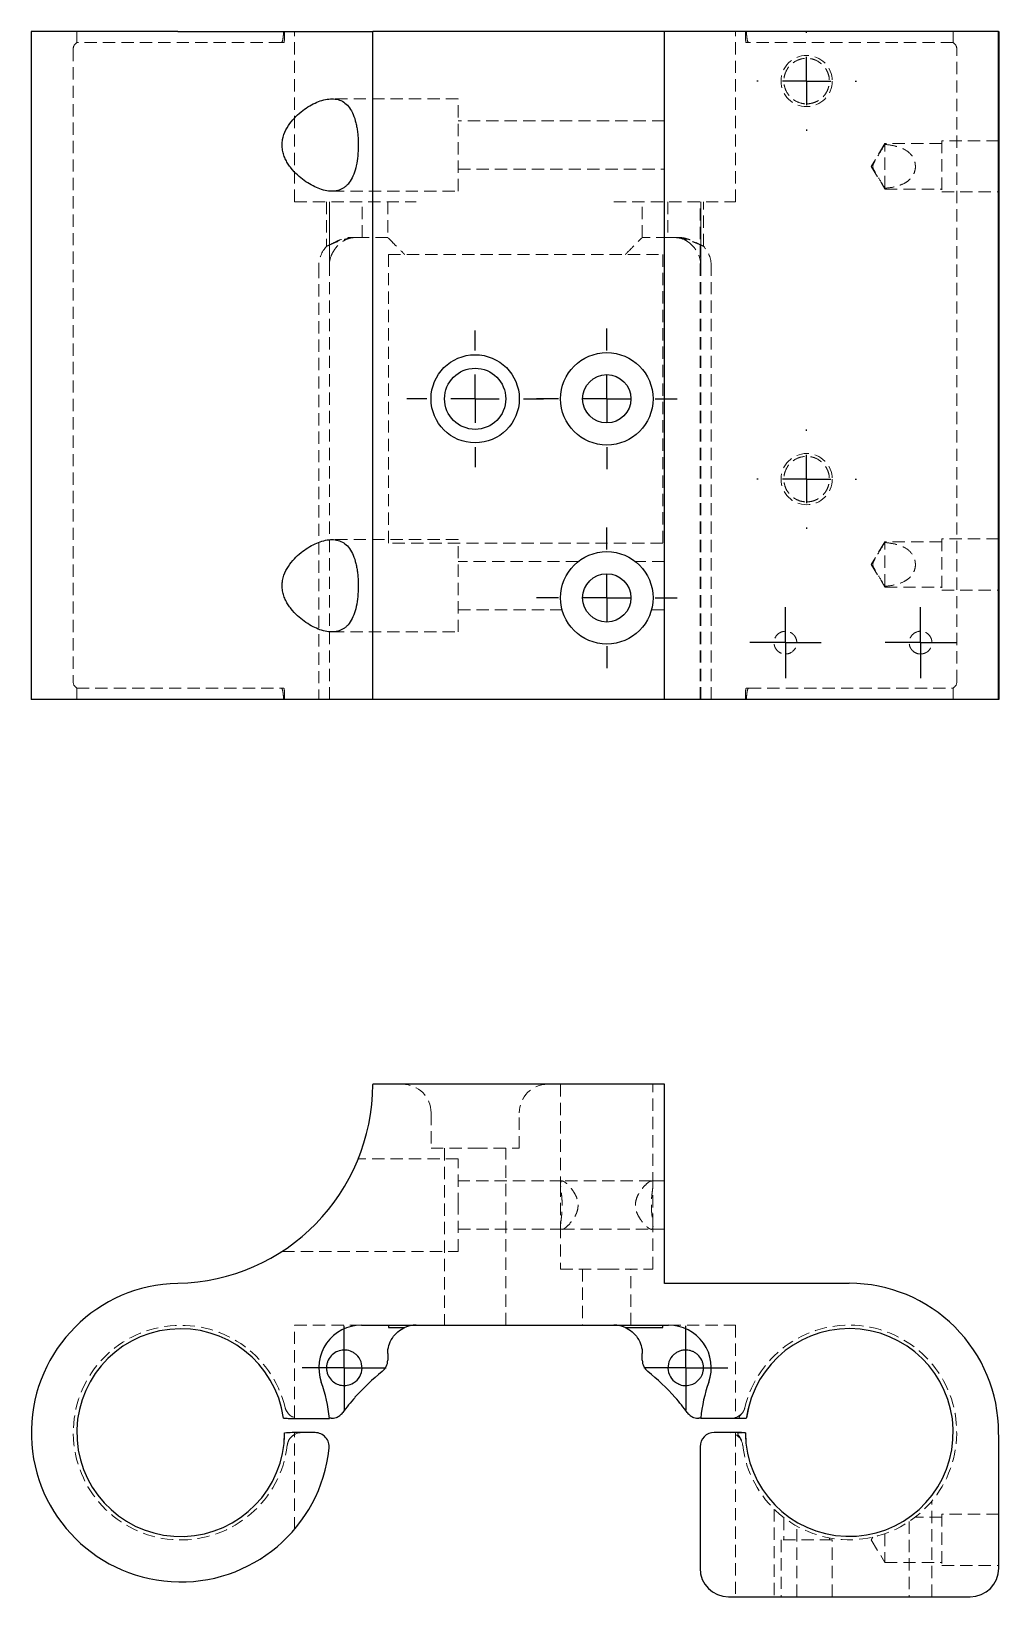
# Model space of a CAD drawing. Header units: millimetres. Extents: x 33 to 257, y 30 to 192.
# Drawn here: x 33 to 133, y 30.5 to 192.4 of the extents above; entities that cross this region are included whole.
import ezdxf

# ---------------------------------------------------------------- set-up
doc = ezdxf.new("R2010")
doc.units = ezdxf.units.MM
doc.linetypes.add('HIDDEN', pattern=[1.905, 1.27, -0.635])
doc.layers.add('10', color=7, linetype='Continuous')

# ---------------------------------------------------------------- blocks, each defined once
blk = doc.blocks.new('SW_CENTERMARKSYMBOL_0')
at = {"layer": '10', "color": 0}
for p, q in [((0, 2.5), (0, 4.34)), ((0, 0), (0, 2.5)), ((-2.5, 0), (-4.34, 0)), ((0, 0), (-2.5, 0)), ((0, 0), (0, -2.5)), ((0, 0), (2.5, 0)), ((2.5, 0), (4.34, 0)), ((0, -2.5), (0, -4.34))]:
    blk.add_line(p, q, dxfattribs=at)
blk = doc.blocks.new('SW_CENTERMARKSYMBOL_1')
at = {"layer": '10', "color": 0}
for p, q in [((0, 2.5), (0, 4.34)), ((0, 0), (0, 2.5)), ((-2.5, 0), (-4.34, 0)), ((0, 0), (-2.5, 0)), ((0, 0), (0, -2.5)), ((0, 0), (2.5, 0)), ((2.5, 0), (4.34, 0)), ((0, -2.5), (0, -4.34))]:
    blk.add_line(p, q, dxfattribs=at)
blk = doc.blocks.new('SW_CENTERMARKSYMBOL_2')
at = {"layer": '10', "color": 0}
for p, q in [((0, 5), (0, 7.06)), ((0, 0), (0, 2.5)), ((-5, 0), (-7.06, 0)), ((0, 0), (-2.5, 0)), ((0, 0), (0, -2.5)), ((0, 0), (2.5, 0)), ((5, 0), (7.06, 0)), ((0, -5), (0, -7.06))]:
    blk.add_line(p, q, dxfattribs=at)
blk = doc.blocks.new('SW_CENTERMARKSYMBOL_3')
at = {"layer": '10', "color": 0}
for p, q in [((0, 5), (0, 7.28)), ((0, 0), (0, 2.5)), ((-5, 0), (-7.28, 0)), ((0, 0), (-2.5, 0)), ((0, 0), (0, -2.5)), ((0, 0), (2.5, 0)), ((5, 0), (7.28, 0)), ((0, -5), (0, -7.28))]:
    blk.add_line(p, q, dxfattribs=at)
blk = doc.blocks.new('SW_CENTERMARKSYMBOL_4')
at = {"layer": '10', "color": 0}
for p, q in [((0, 5), (0, 7.28)), ((0, 0), (0, 2.5)), ((-5, 0), (-7.28, 0)), ((0, 0), (-2.5, 0)), ((0, 0), (0, -2.5)), ((0, 0), (2.5, 0)), ((5, 0), (7.28, 0)), ((0, -5), (0, -7.28))]:
    blk.add_line(p, q, dxfattribs=at)
blk = doc.blocks.new('SW_CENTERMARKSYMBOL_5')
at = {"layer": '10', "color": 0}
for p, q in [((0, 2.5), (0, 3.68)), ((0, 0), (0, 2.5)), ((-2.5, 0), (-3.68, 0)), ((0, 0), (-2.5, 0)), ((0, 0), (0, -2.5)), ((0, 0), (2.5, 0)), ((2.5, 0), (3.68, 0)), ((0, -2.5), (0, -3.68))]:
    blk.add_line(p, q, dxfattribs=at)
blk = doc.blocks.new('SW_CENTERMARKSYMBOL_6')
at = {"layer": '10', "color": 0}
for p, q in [((0, 2.5), (0, 3.68)), ((0, 0), (0, 2.5)), ((-2.5, 0), (-3.68, 0)), ((0, 0), (-2.5, 0)), ((0, 0), (0, -2.5)), ((0, 0), (2.5, 0)), ((2.5, 0), (3.68, 0)), ((0, -2.5), (0, -3.68))]:
    blk.add_line(p, q, dxfattribs=at)
blk = doc.blocks.new('SW_CENTERMARKSYMBOL_7')
at = {"layer": '10', "color": 0}
for p, q in [((0, 5), (0, 5.15)), ((0, 0), (0, 2.5)), ((-5, 0), (-5.15, 0)), ((0, 0), (-2.5, 0)), ((0, 0), (0, -2.5)), ((0, 0), (2.5, 0)), ((5, 0), (5.15, 0)), ((0, -5), (0, -5.15))]:
    blk.add_line(p, q, dxfattribs=at)
blk = doc.blocks.new('SW_CENTERMARKSYMBOL_8')
at = {"layer": '10', "color": 0}
for p, q in [((0, 5), (0, 5.15)), ((0, 0), (0, 2.5)), ((-5, 0), (-5.15, 0)), ((0, 0), (-2.5, 0)), ((0, 0), (0, -2.5)), ((0, 0), (2.5, 0)), ((5, 0), (5.15, 0)), ((0, -5), (0, -5.15))]:
    blk.add_line(p, q, dxfattribs=at)

msp = doc.modelspace()

# ---------------------------------------------------------------- linework, layer by layer
at = {"color": 7, "linetype": 'Continuous', "lineweight": 25}
for p, q in [((33, 192.42), (33, 123.31)), ((48.13, 192.42), (33, 192.42)), ((48.13, 192.42), (68.29, 192.42)), ((98.44, 192.42), (68.29, 192.42)), ((68.29, 123.31), (68.29, 192.42)), ((98.44, 123.31), (98.44, 192.42)), ((117.56, 192.42), (98.44, 192.42)), ((132.99, 192.42), (117.56, 192.42)), ((132.99, 123.31), (132.99, 192.42)), ((132.99, 192.42), (133, 192.42)), ((133, 192.42), (133, 123.31)), ((48.13, 123.31), (33, 123.31)), ((68.29, 123.31), (48.13, 123.31)), ((98.44, 123.31), (68.29, 123.31)), ((117.56, 123.31), (98.44, 123.31)), ((132.99, 123.31), (117.56, 123.31)), ((133, 123.31), (132.99, 123.31)), ((68.29, 83.5), (68.29, 83.48)), ((98.44, 83.5), (68.29, 83.5)), ((98.44, 62.91), (98.44, 83.5)), ((117.56, 62.91), (98.44, 62.91)), ((67.13, 58.59), (98.88, 58.59)), ((69.91, 58.59), (69.91, 58.34)), ((69.91, 58.34), (71.6, 58.34)), ((94.4, 58.34), (98.29, 58.34)), ((98.29, 58.34), (98.29, 58.59)), ((69.84, 55.65), (69.84, 54.96)), ((96.16, 54.96), (96.16, 55.65)), ((59.69, 48.94), (63.81, 48.94)), ((102.2, 48.95), (106.31, 48.95)), ((62.33, 47.47), (59.97, 47.47)), ((106.03, 47.48), (103.6, 47.48)), ((133, 33.44), (133, 47.19)), ((102.13, 46.01), (102.13, 33.44)), ((105.07, 30.5), (130.06, 30.5))]:
    msp.add_line(p, q, dxfattribs=at)
at = {"color": 7, "linetype": 'HIDDEN', "lineweight": 18}
for p, q in [((37.71, 192.42), (37.71, 191.25)), ((58.82, 191.25), (37.71, 191.25)), ((58.82, 191.25), (59.09, 191.25)), ((59.44, 192.37), (59.44, 192.42)), ((60.21, 174.78), (60.21, 192.42)), ((105.79, 174.78), (105.79, 192.42)), ((106.91, 191.25), (107.18, 191.25)), ((128.29, 191.25), (107.18, 191.25)), ((128.29, 191.25), (128.29, 192.42)), ((37.34, 190.61), (37.34, 125.12)), ((128.66, 125.12), (128.66, 190.61)), ((77.12, 185.44), (64.08, 185.44)), ((77.12, 175.88), (77.12, 185.44)), ((98.44, 183.16), (77.12, 183.16)), ((121.24, 180.81), (119.82, 178.45)), ((121.24, 180.81), (121.24, 180.72)), ((127.12, 180.81), (121.24, 180.81)), ((121.24, 176.19), (121.24, 180.72)), ((127.12, 181.1), (127.12, 175.81)), ((133, 181.1), (127.12, 181.1)), ((77.12, 178.16), (98.44, 178.16)), ((119.82, 178.45), (121.24, 176.1)), ((64.08, 175.88), (77.12, 175.88)), ((121.24, 176.19), (121.24, 176.1)), ((121.24, 176.1), (127.12, 176.1)), ((127.12, 175.81), (133, 175.81)), ((60.21, 174.78), (72.78, 174.78)), ((63.51, 174.78), (63.51, 170.18)), ((63.81, 123.31), (63.81, 174.78)), ((63.81, 174.78), (63.81, 168.16)), ((63.81, 123.31), (63.81, 174.78)), ((67.19, 171.1), (67.19, 174.78)), ((69.84, 174.78), (69.84, 171.1)), ((93.22, 174.78), (105.79, 174.78)), ((96.16, 171.1), (96.16, 174.78)), ((98.81, 174.78), (98.81, 171.1)), ((102.13, 123.31), (102.13, 174.78)), ((102.2, 123.31), (102.2, 174.78)), ((102.2, 168.16), (102.2, 174.78)), ((102.49, 170.19), (102.49, 174.78)), ((66.58, 171.1), (66.12, 171.1)), ((66.46, 171.1), (66.12, 171.06)), ((67.13, 171.1), (66.58, 171.1)), ((69.84, 171.1), (67.13, 171.1)), ((98.88, 171.1), (96.16, 171.1)), ((99.42, 171.1), (98.88, 171.1)), ((99.89, 171.1), (99.42, 171.1)), ((102.08, 170.38), (102.12, 170.36)), ((69.91, 169.34), (98.29, 169.34)), ((69.91, 139.48), (69.91, 169.34)), ((98.29, 169.34), (98.29, 139.48)), ((62.72, 168.16), (62.72, 123.31)), ((103.29, 123.31), (103.29, 168.16)), ((77.12, 139.85), (64.08, 139.85)), ((98.29, 139.48), (69.91, 139.48)), ((77.12, 130.29), (77.12, 139.85)), ((121.24, 139.63), (119.82, 137.28)), ((121.24, 139.63), (121.24, 139.55)), ((127.12, 139.63), (121.24, 139.63)), ((121.24, 135.01), (121.24, 139.55)), ((127.12, 139.92), (127.12, 134.63)), ((133, 139.92), (127.12, 139.92)), ((89.52, 137.57), (77.12, 137.57)), ((98.44, 137.57), (95.45, 137.57)), ((119.82, 137.28), (121.24, 134.92)), ((121.24, 135.01), (121.24, 134.92)), ((121.24, 134.92), (127.12, 134.92)), ((127.12, 134.63), (133, 134.63)), ((77.12, 132.57), (87.87, 132.57)), ((97.1, 132.57), (98.44, 132.57)), ((64.08, 130.29), (77.12, 130.29)), ((37.71, 124.48), (58.82, 124.48)), ((37.71, 124.48), (37.71, 123.31)), ((59.09, 124.48), (58.82, 124.48)), ((107.18, 124.48), (106.91, 124.48)), ((107.18, 124.48), (128.29, 124.48)), ((128.29, 123.31), (128.29, 124.48)), ((87.71, 83.5), (87.71, 73.13)), ((97.26, 73.15), (97.26, 83.5)), ((74.32, 80.56), (74.32, 76.88)), ((83.44, 76.88), (83.44, 80.56)), ((74.32, 76.88), (78.88, 76.88)), ((75.72, 76.88), (75.72, 58.59)), ((78.88, 76.88), (83.44, 76.88)), ((82.04, 58.59), (82.04, 76.88)), ((77.12, 75.78), (66.8, 75.78)), ((77.12, 71), (77.12, 75.78)), ((87.87, 73.5), (77.12, 73.5)), ((87.71, 73.13), (87.71, 68.85)), ((97.09, 73.5), (87.87, 73.5)), ((98.44, 73.5), (97.09, 73.5)), ((97.26, 68.87), (97.26, 73.15)), ((77.12, 66.22), (77.12, 71)), ((77.12, 68.5), (87.88, 68.5)), ((87.71, 68.85), (87.71, 64.38)), ((87.88, 68.5), (97.1, 68.5)), ((97.1, 68.5), (98.44, 68.5)), ((97.26, 64.38), (97.26, 68.87)), ((58.95, 66.22), (77.12, 66.22)), ((87.71, 64.38), (92.49, 64.38)), ((89.99, 64.38), (89.99, 58.59)), ((92.49, 64.38), (97.26, 64.38)), ((94.99, 58.59), (94.99, 64.38)), ((60.21, 58.59), (67.13, 58.59)), ((60.21, 49.02), (60.21, 58.59)), ((69.91, 58.59), (69.91, 58.59)), ((98.29, 58.59), (69.91, 58.59)), ((98.29, 58.59), (98.29, 58.59)), ((98.88, 58.59), (105.79, 58.59)), ((105.79, 58.59), (105.79, 49.03)), ((60.21, 49.02), (59.97, 49.13)), ((60.21, 37.47), (60.21, 47.28)), ((105.79, 47.29), (105.79, 30.5)), ((109.78, 39.55), (109.78, 30.5)), ((126.1, 30.5), (126.1, 40.39)), ((127.12, 39.03), (127.12, 33.74)), ((133, 39.03), (127.12, 39.03)), ((110.79, 38.66), (110.79, 36.38)), ((112.13, 30.5), (112.13, 37.81)), ((123.75, 38.28), (123.75, 30.5)), ((127.12, 38.74), (124.38, 38.74)), ((115.79, 36.38), (110.5, 36.38)), ((110.5, 36.38), (110.5, 30.5)), ((115.5, 36.38), (115.5, 36.58)), ((115.79, 30.5), (115.79, 36.38)), ((119.98, 36.65), (119.82, 36.38)), ((119.82, 36.38), (121.24, 34.03)), ((121.24, 37.01), (121.24, 34.03)), ((121.24, 34.03), (127.12, 34.03)), ((127.12, 33.74), (133, 33.74))]:
    msp.add_line(p, q, dxfattribs=at)
for centre in [(113.15, 187.28), (113.15, 146.1)]:
    msp.add_circle(centre, 2.65, dxfattribs=at)
at = {"color": 7, "linetype": 'Continuous', "lineweight": 25}
for centre, radius in [((78.88, 154.41), 4.56), ((92.49, 154.41), 4.78), ((78.88, 154.41), 3.16), ((92.49, 154.41), 2.5), ((92.49, 133.82), 4.78), ((92.49, 133.82), 2.5)]:
    msp.add_circle(centre, radius, dxfattribs=at)
at = {"color": 7, "linetype": 'HIDDEN', "lineweight": 18}
for centre, radius, start, end in [((38.07, 190.61), 0.735, 119.9999, 180), ((127.93, 190.61), 0.735, 0, 60.0001), ((65.66, 168.16), 2.94, 136.713, 180), ((100.35, 168.16), 2.94, 0, 43.537), ((124.93, 129.19), 1.18, 245.3012, 289.2048), ((38.07, 125.12), 0.735, 180, 240.0001), ((127.93, 125.12), 0.735, 299.9999, 0), ((71.38, 80.56), 2.94, 0, 90), ((86.38, 80.56), 2.94, 90, 180), ((48.44, 47.47), 11.1, 13.54, 353.2956), ((117.56, 47.49), 11.1, 186.7288, 166.4843), ((60.67, 50.41), 1.47, 193.54, 270.0122), ((105.33, 50.42), 1.47, 270.0122, 346.4843), ((60.93, 46), 1.47, 90.0122, 173.2956), ((105.07, 46.01), 1.47, 6.7288, 90.0122)]:
    msp.add_arc(centre, radius, start, end, dxfattribs=at)
at = {"color": 7, "linetype": 'Continuous', "lineweight": 25}
for centre, radius, start, end in [((47.72, 83.48), 20.57, 271.1465, 0), ((48.44, 47.47), 15.44, 91.1465, 353.9699), ((117.56, 47.49), 15.43, 359.9878, 90), ((67.13, 54.18), 4.41, 90, 199.7415), ((72.78, 55.65), 2.94, 90, 113.5782), ((93.22, 55.65), 2.94, 66.4218, 90), ((98.88, 54.18), 4.41, 340.2883, 90), ((48.44, 47.47), 10.74, 8.0272, 359.8078), ((117.56, 47.49), 10.74, 180.2166, 171.9972), ((65.35, 54.18), 1.84, 294.6763, 48.0022), ((100.65, 54.18), 1.84, 131.8653, 245.6605), ((83, 36.53), 22.06, 128.4532, 138.5848), ((68.37, 54.96), 1.47, 308.4532, 0), ((97.63, 54.96), 1.47, 180, 231.5468), ((83, 36.53), 22.06, 41.3768, 51.5468), ((48.44, 47.47), 15.44, 5.4772, 19.7415), ((117.56, 47.49), 15.43, 160.2883, 174.5419), ((62.33, 46), 1.47, 353.9699, 90.0122), ((103.6, 46.01), 1.47, 90.0122, 180), ((130.06, 47.19), 2.94, 0, 5.732), ((105.07, 33.44), 2.94, 180, 270), ((130.06, 33.44), 2.94, 270, 0)]:
    msp.add_arc(centre, radius, start, end, dxfattribs=at)
at = {"color": 7, "linetype": 'HIDDEN', "lineweight": 18}
for points, knots in [([(59.07, 192.42), (59.07, 192.27), (59.06, 192.12), (59.04, 191.84), (59.02, 191.71), (58.98, 191.49), (58.96, 191.4), (58.89, 191.28), (58.86, 191.25), (58.82, 191.25)], [0, 0, 0, 0, 0.25, 0.25, 0.5, 0.5, 0.75, 0.75, 1, 1, 1, 1]), ([(59.09, 191.25), (59.11, 191.25), (59.13, 191.28), (59.15, 191.41), (59.16, 191.5), (59.17, 191.71), (59.17, 191.84), (59.18, 192.12), (59.18, 192.27), (59.18, 192.42)], [0, 0, 0, 0, 0.25, 0.25, 0.5, 0.5, 0.75, 0.75, 1, 1, 1, 1]), ([(106.82, 192.42), (106.82, 192.27), (106.82, 192.12), (106.83, 191.84), (106.83, 191.71), (106.84, 191.5), (106.85, 191.41), (106.87, 191.28), (106.89, 191.25), (106.91, 191.25)], [0, 0, 0, 0, 0.25, 0.25, 0.5, 0.5, 0.75, 0.75, 1, 1, 1, 1]), ([(107.18, 191.25), (107.14, 191.25), (107.1, 191.28), (107.04, 191.4), (107.02, 191.49), (106.98, 191.71), (106.96, 191.84), (106.94, 192.12), (106.93, 192.27), (106.93, 192.42)], [0, 0, 0, 0, 0.25, 0.25, 0.5, 0.5, 0.75, 0.75, 1, 1, 1, 1]), ([(113.15, 184.92), (112.85, 184.92), (112.56, 184.98), (112.02, 185.19), (111.78, 185.34), (111.34, 185.74), (111.16, 185.98), (110.96, 186.4), (110.91, 186.54), (110.83, 186.85), (110.8, 187.01), (110.79, 187.34), (110.8, 187.5), (110.85, 187.82), (110.89, 187.97), (111.06, 188.41), (111.23, 188.67), (111.63, 189.1), (111.87, 189.28), (112.39, 189.52), (112.68, 189.6), (113.12, 189.64), (113.27, 189.63), (113.57, 189.6), (113.72, 189.57), (114.16, 189.42), (114.43, 189.27), (114.8, 188.96), (114.91, 188.85), (115.1, 188.59), (115.19, 188.45), (115.33, 188.16), (115.39, 188.01), (115.47, 187.7), (115.49, 187.54), (115.5, 187.21), (115.49, 187.05), (115.44, 186.73), (115.4, 186.57), (115.28, 186.27), (115.21, 186.13), (115.03, 185.86), (114.93, 185.73), (114.7, 185.51), (114.58, 185.41), (114.32, 185.23), (114.18, 185.16), (113.89, 185.04), (113.75, 185), (113.45, 184.94), (113.3, 184.92), (113.15, 184.92)], [0, 0, 0, 0, 0.0625, 0.0625, 0.125, 0.125, 0.1875, 0.1875, 0.21875, 0.21875, 0.25, 0.25, 0.28125, 0.28125, 0.3125, 0.3125, 0.375, 0.375, 0.4375, 0.4375, 0.5, 0.5, 0.53125, 0.53125, 0.5625, 0.5625, 0.625, 0.625, 0.65625, 0.65625, 0.6875, 0.6875, 0.71875, 0.71875, 0.75, 0.75, 0.78125, 0.78125, 0.8125, 0.8125, 0.84375, 0.84375, 0.875, 0.875, 0.90625, 0.90625, 0.9375, 0.9375, 0.96875, 0.96875, 1, 1, 1, 1]), ([(121.24, 176.19), (121.01, 176.55), (120.78, 176.92), (120.45, 177.48), (120.34, 177.67), (120.18, 177.95), (120.12, 178.05), (120.05, 178.19), (120.03, 178.24), (119.99, 178.35), (119.98, 178.4), (119.98, 178.51), (120, 178.56), (120.03, 178.67), (120.05, 178.72), (120.13, 178.86), (120.18, 178.96), (120.34, 179.24), (120.45, 179.43), (120.78, 179.99), (121.01, 180.36), (121.24, 180.72)], [0, 0, 0, 0, 0.25, 0.25, 0.375, 0.375, 0.4375, 0.4375, 0.46875, 0.46875, 0.5, 0.5, 0.53125, 0.53125, 0.5625, 0.5625, 0.625, 0.625, 0.75, 0.75, 1, 1, 1, 1]), ([(121.24, 180.72), (121.6, 180.69), (121.95, 180.64), (122.46, 180.51), (122.63, 180.47), (122.96, 180.35), (123.12, 180.28), (123.57, 180.03), (123.84, 179.82), (124.15, 179.38), (124.24, 179.21), (124.33, 178.94), (124.35, 178.85), (124.38, 178.66), (124.39, 178.56), (124.39, 178.37), (124.39, 178.27), (124.36, 178.08), (124.33, 177.98), (124.25, 177.71), (124.16, 177.54), (123.95, 177.25), (123.83, 177.12), (123.57, 176.89), (123.42, 176.8), (122.97, 176.55), (122.64, 176.44), (121.96, 176.27), (121.6, 176.22), (121.24, 176.19)], [0, 0, 0, 0, 0.125, 0.125, 0.1875, 0.1875, 0.25, 0.25, 0.375, 0.375, 0.4375, 0.4375, 0.46875, 0.46875, 0.5, 0.5, 0.53125, 0.53125, 0.5625, 0.5625, 0.625, 0.625, 0.6875, 0.6875, 0.75, 0.75, 0.875, 0.875, 1, 1, 1, 1]), ([(66.58, 171.1), (66.43, 171.09), (66.13, 171.08), (65.57, 170.96), (64.98, 170.79), (64.39, 170.58), (63.9, 170.37), (63.58, 170.21), (63.53, 170.19), (63.52, 170.18)], [0, 0, 0, 0, 0.129381, 0.259874, 0.399577, 0.549654, 0.707083, 0.862822, 1, 1, 1, 1]), ([(63.63, 170.24), (63.7, 170.27), (63.78, 170.31), (63.9, 170.36), (63.92, 170.37)], [0, 0, 0, 0, 0.814816, 1, 1, 1, 1]), ([(63.92, 170.37), (64.05, 170.43), (64.2, 170.51), (64.53, 170.68), (64.71, 170.77), (65.1, 170.92), (65.3, 170.99), (65.72, 171.08), (65.92, 171.1), (66.12, 171.1)], [0, 0, 0, 0, 0.25, 0.25, 0.5, 0.5, 0.75, 0.75, 1, 1, 1, 1]), ([(64.01, 169.22), (64.07, 169.39), (64.15, 169.54), (64.33, 169.83), (64.43, 169.97), (64.65, 170.23), (64.76, 170.35), (64.99, 170.54), (65.1, 170.63), (65.2, 170.69)], [0, 0, 0, 0, 0.25, 0.25, 0.5, 0.5, 0.75, 0.75, 1, 1, 1, 1]), ([(65.91, 171.02), (65.78, 170.98), (65.53, 170.9), (65.3, 170.76), (65.2, 170.69)], [0, 0, 0, 0, 0.528186, 1, 1, 1, 1]), ([(69.84, 171.1), (69.84, 171.1), (69.88, 171.06), (70.04, 170.9), (70.16, 170.78), (70.48, 170.46), (70.68, 170.26), (71.12, 169.82), (71.36, 169.58), (71.6, 169.34)], [0, 0, 0, 0, 0.25, 0.25, 0.5, 0.5, 0.75, 0.75, 1, 1, 1, 1]), ([(94.4, 169.34), (94.64, 169.58), (94.88, 169.82), (95.32, 170.26), (95.52, 170.46), (95.84, 170.78), (95.96, 170.9), (96.12, 171.06), (96.16, 171.1), (96.16, 171.1)], [0, 0, 0, 0, 0.25, 0.25, 0.5, 0.5, 0.75, 0.75, 1, 1, 1, 1]), ([(102.49, 170.19), (102.49, 170.19), (102.52, 170.17), (102.41, 170.23), (102.17, 170.34), (101.74, 170.53), (101.18, 170.74), (100.54, 170.94), (99.91, 171.07), (99.57, 171.09), (99.42, 171.1)], [0, 0, 0, 0, 0.000135, 0.132675, 0.264918, 0.404832, 0.557602, 0.715581, 0.868375, 1, 1, 1, 1]), ([(100.8, 170.7), (100.61, 170.83), (100.41, 170.93), (100, 171.06), (99.78, 171.1), (99.55, 171.1)], [0, 0, 0, 0, 0.5, 0.5, 1, 1, 1, 1]), ([(99.89, 171.1), (99.99, 171.1), (100.09, 171.1), (100.29, 171.07), (100.4, 171.06), (100.71, 170.99), (100.91, 170.92), (101.3, 170.77), (101.48, 170.68), (101.81, 170.52), (101.95, 170.44), (102.08, 170.38)], [0, 0, 0, 0, 0.125, 0.125, 0.25, 0.25, 0.5, 0.5, 0.75, 0.75, 1, 1, 1, 1]), ([(100.8, 170.7), (100.9, 170.64), (101.01, 170.56), (101.23, 170.36), (101.35, 170.25), (101.57, 170), (101.67, 169.86), (101.85, 169.57), (101.92, 169.42), (101.99, 169.26)], [0, 0, 0, 0, 0.25, 0.25, 0.5, 0.5, 0.75, 0.75, 1, 1, 1, 1]), ([(113.15, 143.75), (112.85, 143.75), (112.56, 143.8), (112.02, 144.02), (111.78, 144.17), (111.34, 144.56), (111.16, 144.8), (110.96, 145.22), (110.91, 145.37), (110.83, 145.68), (110.8, 145.84), (110.79, 146.16), (110.8, 146.32), (110.85, 146.64), (110.89, 146.79), (111.06, 147.24), (111.23, 147.5), (111.63, 147.93), (111.87, 148.1), (112.39, 148.35), (112.68, 148.43), (113.12, 148.46), (113.27, 148.46), (113.57, 148.42), (113.72, 148.39), (114.16, 148.25), (114.43, 148.1), (114.8, 147.78), (114.91, 147.67), (115.1, 147.42), (115.19, 147.28), (115.33, 146.99), (115.39, 146.84), (115.47, 146.52), (115.49, 146.36), (115.5, 146.04), (115.49, 145.87), (115.44, 145.55), (115.4, 145.4), (115.28, 145.1), (115.21, 144.95), (115.03, 144.68), (114.93, 144.56), (114.7, 144.33), (114.58, 144.23), (114.32, 144.06), (114.18, 143.98), (113.89, 143.86), (113.75, 143.82), (113.45, 143.76), (113.3, 143.75), (113.15, 143.75)], [0, 0, 0, 0, 0.0625, 0.0625, 0.125, 0.125, 0.1875, 0.1875, 0.21875, 0.21875, 0.25, 0.25, 0.28125, 0.28125, 0.3125, 0.3125, 0.375, 0.375, 0.4375, 0.4375, 0.5, 0.5, 0.53125, 0.53125, 0.5625, 0.5625, 0.625, 0.625, 0.65625, 0.65625, 0.6875, 0.6875, 0.71875, 0.71875, 0.75, 0.75, 0.78125, 0.78125, 0.8125, 0.8125, 0.84375, 0.84375, 0.875, 0.875, 0.90625, 0.90625, 0.9375, 0.9375, 0.96875, 0.96875, 1, 1, 1, 1]), ([(121.24, 135.01), (121.01, 135.38), (120.78, 135.75), (120.45, 136.3), (120.34, 136.49), (120.18, 136.78), (120.12, 136.87), (120.05, 137.02), (120.03, 137.07), (119.99, 137.17), (119.98, 137.22), (119.98, 137.33), (120, 137.39), (120.03, 137.49), (120.05, 137.54), (120.13, 137.69), (120.18, 137.78), (120.34, 138.07), (120.45, 138.25), (120.78, 138.81), (121.01, 139.18), (121.24, 139.55)], [0, 0, 0, 0, 0.25, 0.25, 0.375, 0.375, 0.4375, 0.4375, 0.46875, 0.46875, 0.5, 0.5, 0.53125, 0.53125, 0.5625, 0.5625, 0.625, 0.625, 0.75, 0.75, 1, 1, 1, 1]), ([(121.24, 139.55), (121.6, 139.51), (121.95, 139.46), (122.46, 139.34), (122.63, 139.29), (122.96, 139.17), (123.12, 139.1), (123.57, 138.86), (123.84, 138.64), (124.15, 138.2), (124.24, 138.04), (124.33, 137.77), (124.35, 137.67), (124.38, 137.48), (124.39, 137.38), (124.39, 137.19), (124.39, 137.09), (124.36, 136.9), (124.33, 136.81), (124.25, 136.53), (124.16, 136.37), (123.95, 136.07), (123.83, 135.94), (123.57, 135.72), (123.42, 135.62), (122.97, 135.37), (122.64, 135.26), (121.96, 135.1), (121.6, 135.05), (121.24, 135.01)], [0, 0, 0, 0, 0.125, 0.125, 0.1875, 0.1875, 0.25, 0.25, 0.375, 0.375, 0.4375, 0.4375, 0.46875, 0.46875, 0.5, 0.5, 0.53125, 0.53125, 0.5625, 0.5625, 0.625, 0.625, 0.6875, 0.6875, 0.75, 0.75, 0.875, 0.875, 1, 1, 1, 1]), ([(110.96, 128.01), (110.82, 128.01), (110.68, 128.04), (110.42, 128.13), (110.3, 128.2), (110.08, 128.39), (109.98, 128.51), (109.87, 128.72), (109.84, 128.8), (109.8, 128.96), (109.78, 129.05), (109.77, 129.31), (109.8, 129.48), (109.93, 129.79), (110.02, 129.91), (110.22, 130.12), (110.34, 130.2), (110.59, 130.32), (110.73, 130.35), (111.01, 130.37), (111.15, 130.36), (111.43, 130.28), (111.56, 130.21), (111.75, 130.06), (111.81, 130.01), (111.91, 129.88), (111.96, 129.82), (112.07, 129.59), (112.12, 129.42), (112.14, 129.07), (112.11, 128.9), (111.98, 128.58), (111.88, 128.44), (111.53, 128.11), (111.24, 128.01), (110.96, 128.01)], [0, 0, 0, 0, 0.0625, 0.0625, 0.125, 0.125, 0.1875, 0.1875, 0.21875, 0.21875, 0.25, 0.25, 0.3125, 0.3125, 0.375, 0.375, 0.4375, 0.4375, 0.5, 0.5, 0.5625, 0.5625, 0.625, 0.625, 0.65625, 0.65625, 0.6875, 0.6875, 0.75, 0.75, 0.8125, 0.8125, 0.875, 0.875, 1, 1, 1, 1]), ([(124.93, 128.01), (124.79, 128.01), (124.65, 128.04), (124.38, 128.14), (124.25, 128.21), (124.07, 128.38), (124.02, 128.44), (123.92, 128.58), (123.88, 128.65), (123.77, 128.89), (123.74, 129.08), (123.76, 129.44), (123.82, 129.62), (123.99, 129.92), (124.1, 130.04), (124.48, 130.32), (124.77, 130.39), (125.17, 130.35), (125.3, 130.31), (125.55, 130.2), (125.66, 130.12), (125.86, 129.92), (125.95, 129.79), (126.05, 129.56), (126.07, 129.48), (126.1, 129.3), (126.11, 129.21), (126.09, 129.02), (126.08, 128.93), (126.03, 128.77), (126, 128.69), (125.88, 128.48), (125.78, 128.37), (125.57, 128.19), (125.45, 128.13), (125.2, 128.04), (125.06, 128.01), (124.93, 128.01)], [0, 0, 0, 0, 0.0625, 0.0625, 0.125, 0.125, 0.15625, 0.15625, 0.1875, 0.1875, 0.25, 0.25, 0.3125, 0.3125, 0.375, 0.375, 0.5, 0.5, 0.5625, 0.5625, 0.625, 0.625, 0.6875, 0.6875, 0.71875, 0.71875, 0.75, 0.75, 0.78125, 0.78125, 0.8125, 0.8125, 0.875, 0.875, 0.9375, 0.9375, 1, 1, 1, 1]), ([(58.82, 124.48), (58.86, 124.48), (58.89, 124.46), (58.96, 124.33), (58.98, 124.24), (59.02, 124.02), (59.04, 123.89), (59.06, 123.61), (59.07, 123.46), (59.07, 123.31)], [0, 0, 0, 0, 0.25, 0.25, 0.5, 0.5, 0.75, 0.75, 1, 1, 1, 1]), ([(59.18, 123.31), (59.18, 123.46), (59.18, 123.61), (59.17, 123.89), (59.17, 124.02), (59.16, 124.23), (59.15, 124.33), (59.13, 124.45), (59.11, 124.48), (59.09, 124.48)], [0, 0, 0, 0, 0.25, 0.25, 0.5, 0.5, 0.75, 0.75, 1, 1, 1, 1]), ([(106.91, 124.48), (106.89, 124.48), (106.87, 124.45), (106.85, 124.33), (106.84, 124.24), (106.83, 124.02), (106.83, 123.89), (106.82, 123.62), (106.82, 123.46), (106.82, 123.31)], [0, 0, 0, 0, 0.25, 0.25, 0.5, 0.5, 0.75, 0.75, 1, 1, 1, 1]), ([(106.93, 123.31), (106.93, 123.46), (106.94, 123.61), (106.96, 123.89), (106.98, 124.02), (107.02, 124.24), (107.04, 124.33), (107.1, 124.45), (107.14, 124.48), (107.18, 124.48)], [0, 0, 0, 0, 0.25, 0.25, 0.5, 0.5, 0.75, 0.75, 1, 1, 1, 1]), ([(87.87, 71), (87.87, 70.83), (87.87, 70.66), (87.85, 70.32), (87.84, 70.16), (87.81, 69.84), (87.79, 69.7), (87.76, 69.42), (87.74, 69.29), (87.72, 69.05), (87.71, 68.95), (87.7, 68.77), (87.71, 68.7), (87.74, 68.59), (87.76, 68.54), (87.83, 68.5), (87.87, 68.49), (87.97, 68.52), (88.03, 68.54), (88.16, 68.62), (88.24, 68.68), (88.47, 68.88), (88.64, 69.06), (88.9, 69.38), (88.98, 69.49), (89.14, 69.75), (89.22, 69.88), (89.36, 70.17), (89.42, 70.33), (89.5, 70.66), (89.52, 70.83), (89.52, 71.18), (89.5, 71.35), (89.42, 71.67), (89.36, 71.83), (89.22, 72.12), (89.14, 72.25), (88.98, 72.51), (88.9, 72.62), (88.73, 72.84), (88.64, 72.94), (88.47, 73.11), (88.39, 73.19), (88.24, 73.32), (88.16, 73.37), (88.03, 73.46), (87.97, 73.48), (87.87, 73.51), (87.83, 73.5), (87.76, 73.46), (87.74, 73.42), (87.71, 73.3), (87.7, 73.23), (87.71, 73.05), (87.72, 72.95), (87.75, 72.6), (87.79, 72.31), (87.84, 71.85), (87.85, 71.68), (87.87, 71.34), (87.87, 71.17), (87.87, 71)], [0, 0, 0, 0, 0.03125, 0.03125, 0.0625, 0.0625, 0.09375, 0.09375, 0.125, 0.125, 0.15625, 0.15625, 0.1875, 0.1875, 0.21875, 0.21875, 0.25, 0.25, 0.28125, 0.28125, 0.3125, 0.3125, 0.375, 0.375, 0.40625, 0.40625, 0.4375, 0.4375, 0.46875, 0.46875, 0.5, 0.5, 0.53125, 0.53125, 0.5625, 0.5625, 0.59375, 0.59375, 0.625, 0.625, 0.65625, 0.65625, 0.6875, 0.6875, 0.71875, 0.71875, 0.75, 0.75, 0.78125, 0.78125, 0.8125, 0.8125, 0.84375, 0.84375, 0.875, 0.875, 0.9375, 0.9375, 0.96875, 0.96875, 1, 1, 1, 1]), ([(95.45, 71), (95.45, 70.83), (95.47, 70.66), (95.55, 70.33), (95.61, 70.18), (95.75, 69.89), (95.83, 69.75), (95.99, 69.5), (96.07, 69.38), (96.24, 69.17), (96.33, 69.07), (96.5, 68.89), (96.58, 68.81), (96.73, 68.68), (96.81, 68.63), (96.94, 68.54), (97, 68.52), (97.1, 68.49), (97.14, 68.5), (97.21, 68.54), (97.23, 68.58), (97.26, 68.69), (97.27, 68.77), (97.26, 68.94), (97.26, 69.05), (97.22, 69.4), (97.18, 69.68), (97.14, 70.15), (97.12, 70.32), (97.1, 70.65), (97.1, 70.82), (97.1, 71.17), (97.1, 71.34), (97.12, 71.67), (97.13, 71.84), (97.16, 72.15), (97.18, 72.3), (97.22, 72.58), (97.23, 72.71), (97.25, 72.94), (97.26, 73.05), (97.27, 73.23), (97.26, 73.3), (97.23, 73.41), (97.21, 73.45), (97.14, 73.5), (97.1, 73.51), (97, 73.48), (96.94, 73.46), (96.81, 73.38), (96.74, 73.32), (96.51, 73.12), (96.33, 72.94), (96.08, 72.62), (95.99, 72.51), (95.83, 72.25), (95.75, 72.12), (95.61, 71.83), (95.55, 71.67), (95.47, 71.35), (95.45, 71.17), (95.45, 71)], [0, 0, 0, 0, 0.03125, 0.03125, 0.0625, 0.0625, 0.09375, 0.09375, 0.125, 0.125, 0.15625, 0.15625, 0.1875, 0.1875, 0.21875, 0.21875, 0.25, 0.25, 0.28125, 0.28125, 0.3125, 0.3125, 0.34375, 0.34375, 0.375, 0.375, 0.4375, 0.4375, 0.46875, 0.46875, 0.5, 0.5, 0.53125, 0.53125, 0.5625, 0.5625, 0.59375, 0.59375, 0.625, 0.625, 0.65625, 0.65625, 0.6875, 0.6875, 0.71875, 0.71875, 0.75, 0.75, 0.78125, 0.78125, 0.8125, 0.8125, 0.875, 0.875, 0.90625, 0.90625, 0.9375, 0.9375, 0.96875, 0.96875, 1, 1, 1, 1]), ([(107.18, 50.24), (107.14, 50.08), (107.1, 49.93), (107.04, 49.65), (107.02, 49.52), (106.98, 49.3), (106.96, 49.2), (106.94, 49.06), (106.93, 49.01), (106.93, 48.98)], [0, 0, 0, 0, 0.25, 0.25, 0.5, 0.5, 0.75, 0.75, 1, 1, 1, 1]), ([(59.46, 49.58), (59.42, 49.63), (59.31, 49.78), (59.26, 49.96), (59.23, 50.07)], [0, 0, 0, 0, 0.351607, 1, 1, 1, 1]), ([(60.21, 49.02), (60.21, 49.02), (60.21, 49), (60.21, 48.96), (60.21, 48.94), (60.21, 48.94)], [0, 0, 0, 0, 0.5, 0.5, 1, 1, 1, 1]), ([(105.79, 48.99), (105.79, 48.94), (105.79, 48.95), (105.79, 48.99), (105.79, 49.03), (105.79, 49.03)], [0, 0, 0, 0, 0.5, 0.5, 1, 1, 1, 1]), ([(106.77, 50.08), (106.74, 49.97), (106.68, 49.77), (106.51, 49.5), (106.34, 49.3), (106.2, 49.15), (106.15, 49.05), (106.24, 49), (106.42, 48.97), (106.62, 48.97), (106.7, 48.97)], [0, 0, 0, 0, 0.128467, 0.246037, 0.356149, 0.465844, 0.585105, 0.724896, 0.8927, 1, 1, 1, 1]), ([(59.09, 46.1), (59.11, 46.26), (59.13, 46.42), (59.15, 46.71), (59.16, 46.84), (59.17, 47.08), (59.17, 47.18), (59.18, 47.34), (59.18, 47.4), (59.18, 47.43)], [0, 0, 0, 0, 0.25, 0.25, 0.5, 0.5, 0.75, 0.75, 1, 1, 1, 1]), ([(59.46, 46.16), (59.48, 46.29), (59.54, 46.55), (59.68, 46.83), (59.81, 46.95), (59.84, 46.98)], [0, 0, 0, 0, 0.418886, 0.865384, 1, 1, 1, 1]), ([(59.93, 47.07), (59.97, 47.11), (60.05, 47.2), (60.16, 47.25), (60.21, 47.27)], [0, 0, 0, 0, 0.47956, 1, 1, 1, 1]), ([(60.21, 47.47), (60.21, 47.47), (60.21, 47.43), (60.21, 47.33), (60.21, 47.28), (60.21, 47.28)], [0, 0, 0, 0, 0.5, 0.5, 1, 1, 1, 1]), ([(105.79, 47.29), (105.79, 47.29), (105.79, 47.35), (105.79, 47.46), (105.79, 47.5), (105.79, 47.48)], [0, 0, 0, 0, 0.5, 0.5, 1, 1, 1, 1]), ([(105.79, 47.48), (105.88, 47.48), (106.05, 47.49), (106.29, 47.48), (106.45, 47.47), (106.52, 47.46)], [0, 0, 0, 0, 0.35207, 0.70531, 1, 1, 1, 1]), ([(106.44, 47.46), (106.34, 47.46), (106.16, 47.45), (106.03, 47.41), (106.01, 47.33), (106.11, 47.19), (106.28, 46.95), (106.47, 46.61), (106.52, 46.33), (106.54, 46.18)], [0, 0, 0, 0, 0.138193, 0.269991, 0.397329, 0.526663, 0.666504, 0.823028, 1, 1, 1, 1]), ([(106.82, 47.44), (106.82, 47.41), (106.82, 47.35), (106.83, 47.19), (106.83, 47.09), (106.84, 46.86), (106.85, 46.72), (106.87, 46.43), (106.89, 46.27), (106.91, 46.11)], [0, 0, 0, 0, 0.25, 0.25, 0.5, 0.5, 0.75, 0.75, 1, 1, 1, 1])]:
    msp.add_open_spline(points, degree=3, knots=knots, dxfattribs=at)
for points in [[(59.18, 192.42), (59.44, 192.42), (59.71, 192.42), (59.97, 192.42)], [(59.44, 192.37), (59.41, 192.39), (59.38, 192.41), (59.35, 192.42)], [(59.45, 192.42), (59.45, 192.41), (59.44, 192.39), (59.44, 192.37)], [(64.01, 169.22), (63.88, 168.88), (63.81, 168.53), (63.81, 168.16)], [(102.2, 168.16), (102.2, 168.54), (102.13, 168.91), (101.99, 169.26)], [(59.44, 48.95), (59.41, 48.95), (59.38, 48.95), (59.35, 48.95)], [(59.45, 48.95), (59.45, 48.95), (59.44, 48.95), (59.44, 48.95)], [(106.93, 48.98), (106.55, 48.96), (106.17, 48.93), (105.79, 48.99)], [(59.18, 47.43), (59.44, 47.45), (59.71, 47.47), (59.97, 47.47)]]:
    msp.add_open_spline(points, degree=3, dxfattribs=at)
at = {"color": 7, "linetype": 'Continuous', "lineweight": 25}
for points, knots in [([(64.08, 185.44), (63.63, 185.44), (63.17, 185.34), (62.45, 185.06), (62.2, 184.94), (61.72, 184.68), (61.48, 184.53), (61, 184.18), (60.76, 183.99), (60.3, 183.57), (60.08, 183.33), (59.66, 182.82), (59.47, 182.53), (59.16, 181.92), (59.04, 181.57), (58.94, 181.04), (58.92, 180.86), (58.92, 180.49), (58.94, 180.31), (59, 179.96), (59.04, 179.78), (59.16, 179.44), (59.22, 179.28), (59.38, 178.97), (59.47, 178.82), (59.65, 178.54), (59.75, 178.4), (60.05, 178.01), (60.28, 177.78), (60.97, 177.13), (61.45, 176.8), (62.18, 176.39), (62.42, 176.28), (62.9, 176.09), (63.13, 176.01), (63.59, 175.91), (63.82, 175.88), (64.26, 175.88), (64.48, 175.9), (64.88, 176), (65.07, 176.08), (65.34, 176.25), (65.43, 176.32), (65.59, 176.46), (65.67, 176.54), (65.9, 176.81), (66.04, 177.02), (66.28, 177.5), (66.39, 177.77), (66.56, 178.36), (66.63, 178.68), (66.73, 179.36), (66.77, 179.71), (66.8, 180.43), (66.8, 180.8), (66.78, 181.34), (66.77, 181.52), (66.74, 181.87), (66.72, 182.05), (66.67, 182.39), (66.64, 182.55), (66.57, 182.87), (66.53, 183.03), (66.41, 183.48), (66.31, 183.76), (66.07, 184.25), (65.94, 184.47), (65.64, 184.83), (65.47, 184.98), (65.11, 185.22), (64.92, 185.3), (64.51, 185.41), (64.3, 185.44), (64.08, 185.44)], [0, 0, 0, 0, 0.0625, 0.0625, 0.09375, 0.09375, 0.125, 0.125, 0.15625, 0.15625, 0.1875, 0.1875, 0.21875, 0.21875, 0.25, 0.25, 0.265625, 0.265625, 0.28125, 0.28125, 0.296875, 0.296875, 0.3125, 0.3125, 0.328125, 0.328125, 0.34375, 0.34375, 0.375, 0.375, 0.4375, 0.4375, 0.46875, 0.46875, 0.5, 0.5, 0.53125, 0.53125, 0.5625, 0.5625, 0.59375, 0.59375, 0.609375, 0.609375, 0.625, 0.625, 0.65625, 0.65625, 0.6875, 0.6875, 0.71875, 0.71875, 0.75, 0.75, 0.78125, 0.78125, 0.796875, 0.796875, 0.8125, 0.8125, 0.828125, 0.828125, 0.84375, 0.84375, 0.875, 0.875, 0.90625, 0.90625, 0.9375, 0.9375, 0.96875, 0.96875, 1, 1, 1, 1]), ([(64.08, 139.85), (63.63, 139.85), (63.17, 139.75), (62.45, 139.47), (62.2, 139.36), (61.72, 139.09), (61.48, 138.94), (61, 138.6), (60.76, 138.4), (60.3, 137.98), (60.08, 137.75), (59.66, 137.23), (59.47, 136.94), (59.16, 136.33), (59.04, 135.99), (58.94, 135.45), (58.92, 135.27), (58.92, 134.91), (58.94, 134.73), (59, 134.37), (59.04, 134.19), (59.16, 133.86), (59.22, 133.69), (59.38, 133.38), (59.47, 133.23), (59.65, 132.95), (59.75, 132.81), (60.05, 132.43), (60.28, 132.19), (60.97, 131.55), (61.45, 131.21), (62.18, 130.8), (62.42, 130.69), (62.9, 130.5), (63.13, 130.43), (63.59, 130.32), (63.82, 130.3), (64.26, 130.29), (64.48, 130.31), (64.88, 130.42), (65.07, 130.5), (65.34, 130.66), (65.43, 130.73), (65.59, 130.87), (65.67, 130.95), (65.9, 131.22), (66.04, 131.43), (66.28, 131.91), (66.39, 132.18), (66.56, 132.77), (66.63, 133.09), (66.73, 133.77), (66.77, 134.12), (66.8, 134.85), (66.8, 135.21), (66.78, 135.75), (66.77, 135.93), (66.74, 136.28), (66.72, 136.46), (66.67, 136.8), (66.64, 136.96), (66.57, 137.29), (66.53, 137.44), (66.41, 137.9), (66.31, 138.17), (66.07, 138.66), (65.94, 138.88), (65.64, 139.24), (65.47, 139.39), (65.11, 139.63), (64.92, 139.71), (64.51, 139.82), (64.3, 139.85), (64.08, 139.85)], [0, 0, 0, 0, 0.0625, 0.0625, 0.09375, 0.09375, 0.125, 0.125, 0.15625, 0.15625, 0.1875, 0.1875, 0.21875, 0.21875, 0.25, 0.25, 0.265625, 0.265625, 0.28125, 0.28125, 0.296875, 0.296875, 0.3125, 0.3125, 0.328125, 0.328125, 0.34375, 0.34375, 0.375, 0.375, 0.4375, 0.4375, 0.46875, 0.46875, 0.5, 0.5, 0.53125, 0.53125, 0.5625, 0.5625, 0.59375, 0.59375, 0.609375, 0.609375, 0.625, 0.625, 0.65625, 0.65625, 0.6875, 0.6875, 0.71875, 0.71875, 0.75, 0.75, 0.78125, 0.78125, 0.796875, 0.796875, 0.8125, 0.8125, 0.828125, 0.828125, 0.84375, 0.84375, 0.875, 0.875, 0.90625, 0.90625, 0.9375, 0.9375, 0.96875, 0.96875, 1, 1, 1, 1]), ([(69.84, 55.65), (69.84, 55.92), (69.88, 56.2), (70.04, 56.74), (70.16, 57.01), (70.48, 57.5), (70.68, 57.72), (71.12, 58.09), (71.36, 58.24), (71.6, 58.34)], [0, 0, 0, 0, 0.25, 0.25, 0.5, 0.5, 0.75, 0.75, 1, 1, 1, 1]), ([(94.4, 58.34), (94.64, 58.24), (94.88, 58.09), (95.32, 57.72), (95.52, 57.5), (95.84, 57.01), (95.96, 56.74), (96.12, 56.2), (96.16, 55.92), (96.16, 55.65)], [0, 0, 0, 0, 0.25, 0.25, 0.5, 0.5, 0.75, 0.75, 1, 1, 1, 1]), ([(66.58, 55.54), (66.5, 55.62), (66.4, 55.69), (66.2, 55.81), (66.1, 55.86), (65.77, 55.98), (65.54, 56.02), (65.09, 56.01), (64.87, 55.96), (64.46, 55.8), (64.27, 55.68), (63.94, 55.37), (63.8, 55.19), (63.65, 54.88), (63.61, 54.77), (63.55, 54.55), (63.53, 54.44), (63.51, 54.2), (63.51, 54.08), (63.54, 53.85), (63.56, 53.74), (63.67, 53.4), (63.78, 53.2), (63.92, 53.03)], [0, 0, 0, 0, 0.0625, 0.0625, 0.125, 0.125, 0.25, 0.25, 0.375, 0.375, 0.5, 0.5, 0.625, 0.625, 0.6875, 0.6875, 0.75, 0.75, 0.8125, 0.8125, 0.875, 0.875, 1, 1, 1, 1]), ([(102.08, 53.03), (102.15, 53.12), (102.22, 53.21), (102.32, 53.41), (102.37, 53.52), (102.44, 53.74), (102.46, 53.85), (102.49, 54.08), (102.49, 54.2), (102.47, 54.44), (102.45, 54.55), (102.39, 54.77), (102.35, 54.88), (102.2, 55.19), (102.06, 55.37), (101.81, 55.6), (101.72, 55.67), (101.54, 55.79), (101.44, 55.84), (101.23, 55.92), (101.13, 55.95), (100.91, 56), (100.8, 56.01), (100.57, 56.02), (100.46, 56.01), (100.23, 55.97), (100.12, 55.94), (99.91, 55.86), (99.8, 55.81), (99.6, 55.69), (99.51, 55.62), (99.42, 55.55)], [0, 0, 0, 0, 0.0625, 0.0625, 0.125, 0.125, 0.1875, 0.1875, 0.25, 0.25, 0.3125, 0.3125, 0.375, 0.375, 0.5, 0.5, 0.5625, 0.5625, 0.625, 0.625, 0.6875, 0.6875, 0.75, 0.75, 0.8125, 0.8125, 0.875, 0.875, 0.9375, 0.9375, 1, 1, 1, 1]), ([(63.92, 53.03), (64.05, 52.86), (64.2, 52.73), (64.53, 52.52), (64.71, 52.44), (65.1, 52.35), (65.3, 52.33), (65.72, 52.36), (65.92, 52.42), (66.12, 52.51)], [0, 0, 0, 0, 0.25, 0.25, 0.5, 0.5, 0.75, 0.75, 1, 1, 1, 1]), ([(99.89, 52.5), (99.99, 52.46), (100.09, 52.42), (100.29, 52.37), (100.4, 52.35), (100.71, 52.33), (100.91, 52.35), (101.3, 52.45), (101.48, 52.53), (101.81, 52.74), (101.95, 52.87), (102.08, 53.03)], [0, 0, 0, 0, 0.125, 0.125, 0.25, 0.25, 0.5, 0.5, 0.75, 0.75, 1, 1, 1, 1]), ([(66.46, 51.12), (66.23, 50.86), (66.01, 50.6), (65.59, 50.08), (65.39, 49.81), (65.2, 49.56)], [0, 0, 0, 0, 0.5, 0.5, 1, 1, 1, 1]), ([(100.8, 49.56), (100.61, 49.81), (100.41, 50.07), (100, 50.59), (99.78, 50.85), (99.55, 51.11)], [0, 0, 0, 0, 0.5, 0.5, 1, 1, 1, 1]), ([(64.01, 48.95), (64.07, 48.95), (64.15, 48.96), (64.33, 48.98), (64.43, 49.01), (64.65, 49.09), (64.76, 49.15), (64.99, 49.32), (65.1, 49.43), (65.2, 49.56)], [0, 0, 0, 0, 0.25, 0.25, 0.5, 0.5, 0.75, 0.75, 1, 1, 1, 1]), ([(100.8, 49.56), (100.9, 49.43), (101.01, 49.32), (101.23, 49.15), (101.35, 49.09), (101.57, 49.01), (101.67, 48.99), (101.85, 48.96), (101.92, 48.95), (101.99, 48.95)], [0, 0, 0, 0, 0.25, 0.25, 0.5, 0.5, 0.75, 0.75, 1, 1, 1, 1]), ([(106.31, 48.95), (106.39, 48.95), (106.47, 48.96), (106.55, 48.96), (106.58, 48.96), (106.62, 48.96), (106.65, 48.96), (106.74, 48.97), (106.83, 48.97), (106.93, 48.98)], [0, 0, 0, 0, 0.0002403094, 0.0002403094, 0.0002403094, 0.0003333464, 0.0003333464, 0.0003333464, 0.0006157565, 0.0006157565, 0.0006157565, 0.0006157565]), ([(106.52, 47.46), (106.49, 47.46), (106.46, 47.46), (106.44, 47.46), (106.44, 47.46)], [0, 0, 0, 0, 0.90828, 1, 1, 1, 1])]:
    msp.add_open_spline(points, degree=3, knots=knots, dxfattribs=at)
for points in [[(59.07, 48.97), (59.28, 48.96), (59.48, 48.94), (59.69, 48.94)], [(64.01, 48.95), (63.88, 48.95), (63.81, 48.95), (63.81, 48.95)], [(102.2, 48.95), (102.2, 48.95), (102.13, 48.95), (101.99, 48.95)], [(59.97, 47.47), (59.71, 47.47), (59.44, 47.45), (59.18, 47.43)], [(106.82, 47.44), (106.56, 47.46), (106.29, 47.48), (106.03, 47.48)]]:
    msp.add_open_spline(points, degree=3, dxfattribs=at)

# ---------------------------------------------------------------- block references
at = {"layer": '10'}
for name, p in [('SW_CENTERMARKSYMBOL_7', (113.15, 187.28)), ('SW_CENTERMARKSYMBOL_2', (78.88, 154.41)), ('SW_CENTERMARKSYMBOL_3', (92.49, 154.41)), ('SW_CENTERMARKSYMBOL_8', (113.15, 146.1)), ('SW_CENTERMARKSYMBOL_4', (92.49, 133.82)), ('SW_CENTERMARKSYMBOL_6', (110.96, 129.19)), ('SW_CENTERMARKSYMBOL_5', (124.93, 129.19)), ('SW_CENTERMARKSYMBOL_0', (65.35, 54.18)), ('SW_CENTERMARKSYMBOL_1', (100.65, 54.18))]:
    msp.add_blockref(name, p, dxfattribs=at)

doc.saveas('drawing.dxf')
